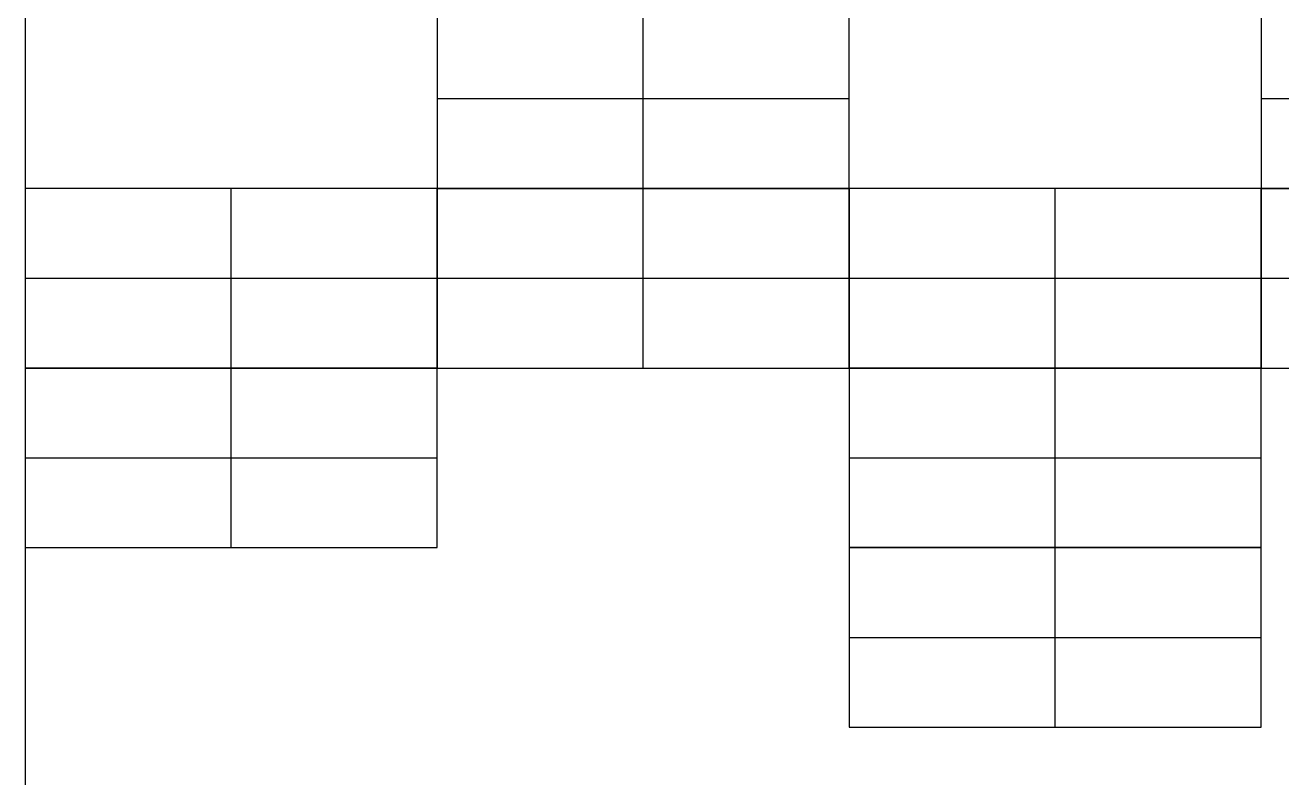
# Model space of a CAD drawing. Header units: millimetres. Extents: x 0.42 to 2.75, y -0.18 to 1.56.
# Drawn here: x 1.56 to 1.7925, y 0.1236 to 0.263 of the extents above; entities that cross this region are included whole.
import ezdxf

# ---------------------------------------------------------------- set-up
doc = ezdxf.new("R2010")
doc.units = ezdxf.units.MM
doc.header["$MEASUREMENT"] = 0
doc.layers.add('PA', color=5, linetype='Continuous', true_color=0x0000ff)

msp = doc.modelspace()

# ---------------------------------------------------------------- linework, layer by layer
at = {"layer": 'PA'}
for p, q in [((1.63623, 0.266), (1.63623, 0.23275)), ((1.63623, 0.266, 0.0225), (1.63623, 0.23275, 0.0225)), ((1.63623, 0.266, 0.0225), (1.63623, 0.23275, 0.0225)), ((1.63623, 0.266, 0.045), (1.63623, 0.23275, 0.045)), ((1.71248, 0.23275), (1.71248, 0.266)), ((1.71248, 0.23275, 0.0225), (1.71248, 0.266, 0.0225)), ((1.71248, 0.23275, 0.0225), (1.71248, 0.266, 0.0225)), ((1.71248, 0.23275, 0.045), (1.71248, 0.266, 0.045)), ((1.78873, 0.266), (1.78873, 0.23275)), ((1.78873, 0.266, 0.0225), (1.78873, 0.23275, 0.0225)), ((1.63623, 0.23275), (1.55998, 0.23275)), ((1.55998, 0.23275), (1.55998, 0.1995)), ((1.63623, 0.23275, 0.0225), (1.55998, 0.23275, 0.0225)), ((1.55998, 0.23275, 0.0225), (1.55998, 0.1995, 0.0225)), ((1.55998, 0.23275), (1.55998, 0.23275, 0.0225)), ((1.63623, 0.23275, 0.0225), (1.55998, 0.23275, 0.0225)), ((1.55998, 0.23275, 0.0225), (1.55998, 0.1995, 0.0225)), ((1.63623, 0.23275, 0.045), (1.55998, 0.23275, 0.045)), ((1.55998, 0.23275, 0.045), (1.55998, 0.1995, 0.045)), ((1.55998, 0.23275, 0.0225), (1.55998, 0.23275, 0.045)), ((1.63623, 0.1995), (1.63623, 0.23275)), ((1.63623, 0.1995, 0.0225), (1.63623, 0.23275, 0.0225)), ((1.63623, 0.23275), (1.63623, 0.23275, 0.0225)), ((1.63623, 0.1995, 0.0225), (1.63623, 0.23275, 0.0225)), ((1.63623, 0.1995, 0.045), (1.63623, 0.23275, 0.045)), ((1.63623, 0.23275, 0.0225), (1.63623, 0.23275, 0.045)), ((1.71248, 0.23275), (1.63623, 0.23275)), ((1.63623, 0.23275), (1.63623, 0.1995)), ((1.71248, 0.23275, 0.0225), (1.63623, 0.23275, 0.0225)), ((1.63623, 0.23275, 0.0225), (1.63623, 0.1995, 0.0225)), ((1.63623, 0.23275), (1.63623, 0.23275, 0.0225)), ((1.71248, 0.23275, 0.0225), (1.63623, 0.23275, 0.0225)), ((1.63623, 0.23275, 0.0225), (1.63623, 0.1995, 0.0225)), ((1.71248, 0.23275, 0.045), (1.63623, 0.23275, 0.045)), ((1.63623, 0.23275, 0.045), (1.63623, 0.1995, 0.045)), ((1.63623, 0.23275, 0.0225), (1.63623, 0.23275, 0.045)), ((1.71248, 0.23275, 0.045), (1.63623, 0.23275, 0.045)), ((1.63623, 0.23275, 0.045), (1.63623, 0.1995, 0.045)), ((1.71248, 0.23275, 0.0675), (1.63623, 0.23275, 0.0675)), ((1.63623, 0.23275, 0.0675), (1.63623, 0.1995, 0.0675)), ((1.63623, 0.23275, 0.045), (1.63623, 0.23275, 0.0675)), ((1.71248, 0.23275, 0.0675), (1.63623, 0.23275, 0.0675)), ((1.63623, 0.23275, 0.0675), (1.63623, 0.1995, 0.0675)), ((1.71248, 0.23275, 0.09), (1.63623, 0.23275, 0.09)), ((1.63623, 0.23275, 0.09), (1.63623, 0.1995, 0.09)), ((1.63623, 0.23275, 0.0675), (1.63623, 0.23275, 0.09)), ((1.63623, 0.23275), (1.71248, 0.23275)), ((1.63623, 0.23275, 0.0225), (1.71248, 0.23275, 0.0225)), ((1.63623, 0.23275), (1.63623, 0.23275, 0.0225)), ((1.63623, 0.23275, 0.0225), (1.71248, 0.23275, 0.0225)), ((1.63623, 0.23275, 0.045), (1.71248, 0.23275, 0.045)), ((1.63623, 0.23275, 0.0225), (1.63623, 0.23275, 0.045)), ((1.71248, 0.1995), (1.71248, 0.23275)), ((1.71248, 0.1995, 0.0225), (1.71248, 0.23275, 0.0225)), ((1.71248, 0.23275), (1.71248, 0.23275, 0.0225)), ((1.71248, 0.1995, 0.0225), (1.71248, 0.23275, 0.0225)), ((1.71248, 0.1995, 0.045), (1.71248, 0.23275, 0.045)), ((1.71248, 0.23275, 0.0225), (1.71248, 0.23275, 0.045)), ((1.71248, 0.1995, 0.045), (1.71248, 0.23275, 0.045)), ((1.71248, 0.1995, 0.0675), (1.71248, 0.23275, 0.0675)), ((1.71248, 0.23275, 0.045), (1.71248, 0.23275, 0.0675)), ((1.71248, 0.1995, 0.0675), (1.71248, 0.23275, 0.0675)), ((1.71248, 0.1995, 0.09), (1.71248, 0.23275, 0.09)), ((1.71248, 0.23275, 0.0675), (1.71248, 0.23275, 0.09)), ((1.71248, 0.23275), (1.71248, 0.23275, 0.0225)), ((1.71248, 0.23275, 0.0225), (1.71248, 0.23275, 0.045)), ((1.78873, 0.23275), (1.71248, 0.23275)), ((1.71248, 0.23275), (1.71248, 0.1995)), ((1.78873, 0.23275, 0.0225), (1.71248, 0.23275, 0.0225)), ((1.71248, 0.23275, 0.0225), (1.71248, 0.1995, 0.0225)), ((1.71248, 0.23275), (1.71248, 0.23275, 0.0225)), ((1.78873, 0.1995), (1.78873, 0.23275)), ((1.78873, 0.1995, 0.0225), (1.78873, 0.23275, 0.0225)), ((1.78873, 0.23275), (1.78873, 0.23275, 0.0225)), ((1.86498, 0.23275), (1.78873, 0.23275)), ((1.78873, 0.23275), (1.78873, 0.1995)), ((1.86498, 0.23275, 0.0225), (1.78873, 0.23275, 0.0225)), ((1.78873, 0.23275, 0.0225), (1.78873, 0.1995, 0.0225)), ((1.78873, 0.23275), (1.78873, 0.23275, 0.0225)), ((1.78873, 0.23275), (1.86498, 0.23275)), ((1.78873, 0.23275, 0.0225), (1.86498, 0.23275, 0.0225)), ((1.78873, 0.23275), (1.78873, 0.23275, 0.0225)), ((1.63623, 0.1995), (1.55998, 0.1995)), ((1.55998, 0.1995), (1.55998, 0.16625)), ((1.63623, 0.1995, 0.0225), (1.55998, 0.1995, 0.0225)), ((1.55998, 0.1995, 0.0225), (1.55998, 0.16625, 0.0225)), ((1.55998, 0.1995), (1.55998, 0.1995, 0.0225)), ((1.63623, 0.1995, 0.0225), (1.55998, 0.1995, 0.0225)), ((1.55998, 0.1995, 0.0225), (1.55998, 0.16625, 0.0225)), ((1.63623, 0.1995, 0.045), (1.55998, 0.1995, 0.045)), ((1.55998, 0.1995, 0.045), (1.55998, 0.16625, 0.045)), ((1.55998, 0.1995, 0.0225), (1.55998, 0.1995, 0.045)), ((1.55998, 0.1995), (1.63623, 0.1995)), ((1.55998, 0.1995, 0.0225), (1.63623, 0.1995, 0.0225)), ((1.55998, 0.1995), (1.55998, 0.1995, 0.0225)), ((1.55998, 0.1995, 0.0225), (1.63623, 0.1995, 0.0225)), ((1.55998, 0.1995, 0.045), (1.63623, 0.1995, 0.045)), ((1.55998, 0.1995, 0.0225), (1.55998, 0.1995, 0.045)), ((1.63623, 0.16625), (1.63623, 0.1995)), ((1.63623, 0.16625, 0.0225), (1.63623, 0.1995, 0.0225)), ((1.63623, 0.1995), (1.63623, 0.1995, 0.0225)), ((1.63623, 0.16625, 0.0225), (1.63623, 0.1995, 0.0225)), ((1.63623, 0.16625, 0.045), (1.63623, 0.1995, 0.045)), ((1.63623, 0.1995, 0.0225), (1.63623, 0.1995, 0.045)), ((1.63623, 0.1995), (1.63623, 0.1995, 0.0225)), ((1.63623, 0.1995, 0.0225), (1.63623, 0.1995, 0.045)), ((1.63623, 0.1995), (1.71248, 0.1995)), ((1.63623, 0.1995, 0.0225), (1.71248, 0.1995, 0.0225)), ((1.63623, 0.1995), (1.63623, 0.1995, 0.0225)), ((1.63623, 0.1995, 0.0225), (1.71248, 0.1995, 0.0225)), ((1.63623, 0.1995, 0.045), (1.71248, 0.1995, 0.045)), ((1.63623, 0.1995, 0.0225), (1.63623, 0.1995, 0.045)), ((1.63623, 0.1995, 0.045), (1.71248, 0.1995, 0.045)), ((1.63623, 0.1995, 0.0675), (1.71248, 0.1995, 0.0675)), ((1.63623, 0.1995, 0.045), (1.63623, 0.1995, 0.0675)), ((1.63623, 0.1995, 0.0675), (1.71248, 0.1995, 0.0675)), ((1.63623, 0.1995, 0.09), (1.71248, 0.1995, 0.09)), ((1.63623, 0.1995, 0.0675), (1.63623, 0.1995, 0.09)), ((1.71248, 0.1995), (1.71248, 0.1995, 0.0225)), ((1.71248, 0.1995, 0.0225), (1.71248, 0.1995, 0.045)), ((1.71248, 0.1995, 0.045), (1.71248, 0.1995, 0.0675)), ((1.71248, 0.1995, 0.0675), (1.71248, 0.1995, 0.09)), ((1.78873, 0.1995), (1.71248, 0.1995)), ((1.71248, 0.1995), (1.71248, 0.16625)), ((1.78873, 0.1995, 0.0225), (1.71248, 0.1995, 0.0225)), ((1.71248, 0.1995, 0.0225), (1.71248, 0.16625, 0.0225)), ((1.71248, 0.1995), (1.71248, 0.1995, 0.0225)), ((1.71248, 0.1995), (1.78873, 0.1995)), ((1.71248, 0.1995, 0.0225), (1.78873, 0.1995, 0.0225)), ((1.71248, 0.1995), (1.71248, 0.1995, 0.0225)), ((1.78873, 0.16625), (1.78873, 0.1995)), ((1.78873, 0.16625, 0.0225), (1.78873, 0.1995, 0.0225)), ((1.78873, 0.1995), (1.78873, 0.1995, 0.0225)), ((1.78873, 0.1995), (1.78873, 0.1995, 0.0225)), ((1.78873, 0.1995), (1.86498, 0.1995)), ((1.78873, 0.1995, 0.0225), (1.86498, 0.1995, 0.0225)), ((1.78873, 0.1995), (1.78873, 0.1995, 0.0225)), ((1.55998, 0.16625), (1.63623, 0.16625)), ((1.55998, 0.16625, 0.0225), (1.63623, 0.16625, 0.0225)), ((1.55998, 0.16625), (1.55998, 0.16625, 0.0225)), ((1.55998, 0.16625, 0.0225), (1.63623, 0.16625, 0.0225)), ((1.55998, 0.16625, 0.045), (1.63623, 0.16625, 0.045)), ((1.55998, 0.16625, 0.0225), (1.55998, 0.16625, 0.045)), ((1.63623, 0.16625), (1.63623, 0.16625, 0.0225)), ((1.63623, 0.16625, 0.0225), (1.63623, 0.16625, 0.045)), ((1.78873, 0.16625), (1.71248, 0.16625)), ((1.71248, 0.16625), (1.71248, 0.133)), ((1.78873, 0.16625, 0.0225), (1.71248, 0.16625, 0.0225)), ((1.71248, 0.16625, 0.0225), (1.71248, 0.133, 0.0225)), ((1.71248, 0.16625), (1.71248, 0.16625, 0.0225)), ((1.78873, 0.16625, 0.0225), (1.71248, 0.16625, 0.0225)), ((1.71248, 0.16625, 0.0225), (1.71248, 0.133, 0.0225)), ((1.78873, 0.16625, 0.045), (1.71248, 0.16625, 0.045)), ((1.71248, 0.16625, 0.045), (1.71248, 0.133, 0.045)), ((1.71248, 0.16625, 0.0225), (1.71248, 0.16625, 0.045)), ((1.71248, 0.16625), (1.78873, 0.16625)), ((1.71248, 0.16625, 0.0225), (1.78873, 0.16625, 0.0225)), ((1.71248, 0.16625), (1.71248, 0.16625, 0.0225)), ((1.78873, 0.133), (1.78873, 0.16625)), ((1.78873, 0.133, 0.0225), (1.78873, 0.16625, 0.0225)), ((1.78873, 0.16625), (1.78873, 0.16625, 0.0225)), ((1.78873, 0.133, 0.0225), (1.78873, 0.16625, 0.0225)), ((1.78873, 0.133, 0.045), (1.78873, 0.16625, 0.045)), ((1.78873, 0.16625, 0.0225), (1.78873, 0.16625, 0.045)), ((1.78873, 0.16625), (1.78873, 0.16625, 0.0225)), ((1.71248, 0.133), (1.78873, 0.133)), ((1.71248, 0.133, 0.0225), (1.78873, 0.133, 0.0225)), ((1.71248, 0.133), (1.71248, 0.133, 0.0225)), ((1.71248, 0.133, 0.0225), (1.78873, 0.133, 0.0225)), ((1.71248, 0.133, 0.045), (1.78873, 0.133, 0.045)), ((1.71248, 0.133, 0.0225), (1.71248, 0.133, 0.045)), ((1.78873, 0.133), (1.78873, 0.133, 0.0225)), ((1.78873, 0.133, 0.0225), (1.78873, 0.133, 0.045))]:
    msp.add_line(p, q, dxfattribs=at)
for points in [[(1.55998, 0.665, -0.0225), (1.55998, 0.3325, -0.0225), (1.55998, 0, -0.0225)], [(1.55998, 0.665), (1.55998, 0.3325), (1.55998, 0)], [(1.63623, 0.266, 0.01125), (1.63623, 0.24938, 0.01125), (1.63623, 0.23275, 0.01125)], [(1.63623, 0.266, 0.03375), (1.63623, 0.24938, 0.03375), (1.63623, 0.23275, 0.03375)], [(1.67436, 0.23275), (1.67436, 0.24938), (1.67436, 0.266)], [(1.67436, 0.23275, 0.0225), (1.67436, 0.24938, 0.0225), (1.67436, 0.266, 0.0225)], [(1.67436, 0.23275, 0.0225), (1.67436, 0.24938, 0.0225), (1.67436, 0.266, 0.0225)], [(1.67436, 0.23275, 0.045), (1.67436, 0.24938, 0.045), (1.67436, 0.266, 0.045)], [(1.71248, 0.23275, 0.01125), (1.71248, 0.24938, 0.01125), (1.71248, 0.266, 0.01125)], [(1.71248, 0.23275, 0.03375), (1.71248, 0.24938, 0.03375), (1.71248, 0.266, 0.03375)], [(1.78873, 0.266, 0.01125), (1.78873, 0.24938, 0.01125), (1.78873, 0.23275, 0.01125)], [(1.63623, 0.24938), (1.63623, 0.24938, 0.01125), (1.63623, 0.24938, 0.0225)], [(1.63623, 0.24938), (1.67436, 0.24938), (1.71248, 0.24938)], [(1.63623, 0.24938, 0.0225), (1.67436, 0.24938, 0.0225), (1.71248, 0.24938, 0.0225)], [(1.63623, 0.24938, 0.0225), (1.63623, 0.24938, 0.03375), (1.63623, 0.24938, 0.045)], [(1.63623, 0.24938, 0.0225), (1.67436, 0.24938, 0.0225), (1.71248, 0.24938, 0.0225)], [(1.63623, 0.24938, 0.045), (1.67436, 0.24938, 0.045), (1.71248, 0.24938, 0.045)], [(1.71248, 0.24938), (1.71248, 0.24938, 0.01125), (1.71248, 0.24938, 0.0225)], [(1.71248, 0.24938, 0.0225), (1.71248, 0.24938, 0.03375), (1.71248, 0.24938, 0.045)], [(1.78873, 0.24938), (1.78873, 0.24938, 0.01125), (1.78873, 0.24938, 0.0225)], [(1.78873, 0.24938), (1.82686, 0.24938), (1.86498, 0.24938)], [(1.78873, 0.24938, 0.0225), (1.82686, 0.24938, 0.0225), (1.86498, 0.24938, 0.0225)], [(1.63623, 0.23275, 0.01125), (1.59811, 0.23275, 0.01125), (1.55998, 0.23275, 0.01125)], [(1.55998, 0.23275, 0.01125), (1.55998, 0.21613, 0.01125), (1.55998, 0.1995, 0.01125)], [(1.63623, 0.23275, 0.03375), (1.59811, 0.23275, 0.03375), (1.55998, 0.23275, 0.03375)], [(1.55998, 0.23275, 0.03375), (1.55998, 0.21613, 0.03375), (1.55998, 0.1995, 0.03375)], [(1.59811, 0.23275), (1.59811, 0.23275, 0.01125), (1.59811, 0.23275, 0.0225)], [(1.59811, 0.1995), (1.59811, 0.21613), (1.59811, 0.23275)], [(1.59811, 0.1995, 0.0225), (1.59811, 0.21613, 0.0225), (1.59811, 0.23275, 0.0225)], [(1.59811, 0.23275, 0.0225), (1.59811, 0.23275, 0.03375), (1.59811, 0.23275, 0.045)], [(1.59811, 0.1995, 0.0225), (1.59811, 0.21613, 0.0225), (1.59811, 0.23275, 0.0225)], [(1.59811, 0.1995, 0.045), (1.59811, 0.21613, 0.045), (1.59811, 0.23275, 0.045)], [(1.63623, 0.1995, 0.01125), (1.63623, 0.21613, 0.01125), (1.63623, 0.23275, 0.01125)], [(1.63623, 0.1995, 0.03375), (1.63623, 0.21613, 0.03375), (1.63623, 0.23275, 0.03375)], [(1.71248, 0.23275, 0.01125), (1.67436, 0.23275, 0.01125), (1.63623, 0.23275, 0.01125)], [(1.63623, 0.23275, 0.01125), (1.63623, 0.21613, 0.01125), (1.63623, 0.1995, 0.01125)], [(1.71248, 0.23275, 0.03375), (1.67436, 0.23275, 0.03375), (1.63623, 0.23275, 0.03375)], [(1.63623, 0.23275, 0.03375), (1.63623, 0.21613, 0.03375), (1.63623, 0.1995, 0.03375)], [(1.71248, 0.23275, 0.05625), (1.67436, 0.23275, 0.05625), (1.63623, 0.23275, 0.05625)], [(1.63623, 0.23275, 0.05625), (1.63623, 0.21613, 0.05625), (1.63623, 0.1995, 0.05625)], [(1.71248, 0.23275, 0.07875), (1.67436, 0.23275, 0.07875), (1.63623, 0.23275, 0.07875)], [(1.63623, 0.23275, 0.07875), (1.63623, 0.21613, 0.07875), (1.63623, 0.1995, 0.07875)], [(1.63623, 0.23275, 0.01125), (1.67436, 0.23275, 0.01125), (1.71248, 0.23275, 0.01125)], [(1.63623, 0.23275, 0.03375), (1.67436, 0.23275, 0.03375), (1.71248, 0.23275, 0.03375)], [(1.67436, 0.23275), (1.67436, 0.23275, 0.01125), (1.67436, 0.23275, 0.0225)], [(1.67436, 0.1995), (1.67436, 0.21613), (1.67436, 0.23275)], [(1.67436, 0.1995, 0.0225), (1.67436, 0.21613, 0.0225), (1.67436, 0.23275, 0.0225)], [(1.67436, 0.23275, 0.0225), (1.67436, 0.23275, 0.03375), (1.67436, 0.23275, 0.045)], [(1.67436, 0.1995, 0.0225), (1.67436, 0.21613, 0.0225), (1.67436, 0.23275, 0.0225)], [(1.67436, 0.1995, 0.045), (1.67436, 0.21613, 0.045), (1.67436, 0.23275, 0.045)], [(1.67436, 0.23275, 0.045), (1.67436, 0.23275, 0.05625), (1.67436, 0.23275, 0.0675)], [(1.67436, 0.1995, 0.045), (1.67436, 0.21613, 0.045), (1.67436, 0.23275, 0.045)], [(1.67436, 0.1995, 0.0675), (1.67436, 0.21613, 0.0675), (1.67436, 0.23275, 0.0675)], [(1.67436, 0.23275, 0.0675), (1.67436, 0.23275, 0.07875), (1.67436, 0.23275, 0.09)], [(1.67436, 0.1995, 0.0675), (1.67436, 0.21613, 0.0675), (1.67436, 0.23275, 0.0675)], [(1.67436, 0.1995, 0.09), (1.67436, 0.21613, 0.09), (1.67436, 0.23275, 0.09)], [(1.67436, 0.23275), (1.67436, 0.23275, 0.01125), (1.67436, 0.23275, 0.0225)], [(1.67436, 0.23275, 0.0225), (1.67436, 0.23275, 0.03375), (1.67436, 0.23275, 0.045)], [(1.71248, 0.1995, 0.01125), (1.71248, 0.21613, 0.01125), (1.71248, 0.23275, 0.01125)], [(1.71248, 0.1995, 0.03375), (1.71248, 0.21613, 0.03375), (1.71248, 0.23275, 0.03375)], [(1.71248, 0.1995, 0.05625), (1.71248, 0.21613, 0.05625), (1.71248, 0.23275, 0.05625)], [(1.71248, 0.1995, 0.07875), (1.71248, 0.21613, 0.07875), (1.71248, 0.23275, 0.07875)], [(1.78873, 0.23275, 0.01125), (1.75061, 0.23275, 0.01125), (1.71248, 0.23275, 0.01125)], [(1.71248, 0.23275, 0.01125), (1.71248, 0.21613, 0.01125), (1.71248, 0.1995, 0.01125)], [(1.75061, 0.23275), (1.75061, 0.23275, 0.01125), (1.75061, 0.23275, 0.0225)], [(1.75061, 0.1995), (1.75061, 0.21613), (1.75061, 0.23275)], [(1.75061, 0.1995, 0.0225), (1.75061, 0.21613, 0.0225), (1.75061, 0.23275, 0.0225)], [(1.78873, 0.1995, 0.01125), (1.78873, 0.21613, 0.01125), (1.78873, 0.23275, 0.01125)], [(1.86498, 0.23275, 0.01125), (1.82686, 0.23275, 0.01125), (1.78873, 0.23275, 0.01125)], [(1.78873, 0.23275, 0.01125), (1.78873, 0.21613, 0.01125), (1.78873, 0.1995, 0.01125)], [(1.78873, 0.23275, 0.01125), (1.82686, 0.23275, 0.01125), (1.86498, 0.23275, 0.01125)], [(1.55998, 0.21613), (1.55998, 0.21613, 0.01125), (1.55998, 0.21613, 0.0225)], [(1.55998, 0.21613), (1.59811, 0.21613), (1.63623, 0.21613)], [(1.55998, 0.21613, 0.0225), (1.59811, 0.21613, 0.0225), (1.63623, 0.21613, 0.0225)], [(1.55998, 0.21613, 0.0225), (1.55998, 0.21613, 0.03375), (1.55998, 0.21613, 0.045)], [(1.55998, 0.21613, 0.0225), (1.59811, 0.21613, 0.0225), (1.63623, 0.21613, 0.0225)], [(1.55998, 0.21613, 0.045), (1.59811, 0.21613, 0.045), (1.63623, 0.21613, 0.045)], [(1.63623, 0.21613), (1.63623, 0.21613, 0.01125), (1.63623, 0.21613, 0.0225)], [(1.63623, 0.21613, 0.0225), (1.63623, 0.21613, 0.03375), (1.63623, 0.21613, 0.045)], [(1.63623, 0.21613), (1.63623, 0.21613, 0.01125), (1.63623, 0.21613, 0.0225)], [(1.63623, 0.21613), (1.67436, 0.21613), (1.71248, 0.21613)], [(1.63623, 0.21613, 0.0225), (1.67436, 0.21613, 0.0225), (1.71248, 0.21613, 0.0225)], [(1.63623, 0.21613, 0.0225), (1.63623, 0.21613, 0.03375), (1.63623, 0.21613, 0.045)], [(1.63623, 0.21613, 0.0225), (1.67436, 0.21613, 0.0225), (1.71248, 0.21613, 0.0225)], [(1.63623, 0.21613, 0.045), (1.67436, 0.21613, 0.045), (1.71248, 0.21613, 0.045)], [(1.63623, 0.21613, 0.045), (1.63623, 0.21613, 0.05625), (1.63623, 0.21613, 0.0675)], [(1.63623, 0.21613, 0.045), (1.67436, 0.21613, 0.045), (1.71248, 0.21613, 0.045)], [(1.63623, 0.21613, 0.0675), (1.67436, 0.21613, 0.0675), (1.71248, 0.21613, 0.0675)], [(1.63623, 0.21613, 0.0675), (1.63623, 0.21613, 0.07875), (1.63623, 0.21613, 0.09)], [(1.63623, 0.21613, 0.0675), (1.67436, 0.21613, 0.0675), (1.71248, 0.21613, 0.0675)], [(1.63623, 0.21613, 0.09), (1.67436, 0.21613, 0.09), (1.71248, 0.21613, 0.09)], [(1.71248, 0.21613), (1.71248, 0.21613, 0.01125), (1.71248, 0.21613, 0.0225)], [(1.71248, 0.21613, 0.0225), (1.71248, 0.21613, 0.03375), (1.71248, 0.21613, 0.045)], [(1.71248, 0.21613, 0.045), (1.71248, 0.21613, 0.05625), (1.71248, 0.21613, 0.0675)], [(1.71248, 0.21613, 0.0675), (1.71248, 0.21613, 0.07875), (1.71248, 0.21613, 0.09)], [(1.71248, 0.21613), (1.71248, 0.21613, 0.01125), (1.71248, 0.21613, 0.0225)], [(1.71248, 0.21613), (1.75061, 0.21613), (1.78873, 0.21613)], [(1.71248, 0.21613, 0.0225), (1.75061, 0.21613, 0.0225), (1.78873, 0.21613, 0.0225)], [(1.78873, 0.21613), (1.78873, 0.21613, 0.01125), (1.78873, 0.21613, 0.0225)], [(1.78873, 0.21613), (1.78873, 0.21613, 0.01125), (1.78873, 0.21613, 0.0225)], [(1.78873, 0.21613), (1.82686, 0.21613), (1.86498, 0.21613)], [(1.78873, 0.21613, 0.0225), (1.82686, 0.21613, 0.0225), (1.86498, 0.21613, 0.0225)], [(1.63623, 0.1995, 0.01125), (1.59811, 0.1995, 0.01125), (1.55998, 0.1995, 0.01125)], [(1.55998, 0.1995, 0.01125), (1.55998, 0.18288, 0.01125), (1.55998, 0.16625, 0.01125)], [(1.63623, 0.1995, 0.03375), (1.59811, 0.1995, 0.03375), (1.55998, 0.1995, 0.03375)], [(1.55998, 0.1995, 0.03375), (1.55998, 0.18288, 0.03375), (1.55998, 0.16625, 0.03375)], [(1.55998, 0.1995, 0.01125), (1.59811, 0.1995, 0.01125), (1.63623, 0.1995, 0.01125)], [(1.55998, 0.1995, 0.03375), (1.59811, 0.1995, 0.03375), (1.63623, 0.1995, 0.03375)], [(1.59811, 0.1995), (1.59811, 0.1995, 0.01125), (1.59811, 0.1995, 0.0225)], [(1.59811, 0.16625), (1.59811, 0.18288), (1.59811, 0.1995)], [(1.59811, 0.16625, 0.0225), (1.59811, 0.18288, 0.0225), (1.59811, 0.1995, 0.0225)], [(1.59811, 0.1995, 0.0225), (1.59811, 0.1995, 0.03375), (1.59811, 0.1995, 0.045)], [(1.59811, 0.16625, 0.0225), (1.59811, 0.18288, 0.0225), (1.59811, 0.1995, 0.0225)], [(1.59811, 0.16625, 0.045), (1.59811, 0.18288, 0.045), (1.59811, 0.1995, 0.045)], [(1.59811, 0.1995), (1.59811, 0.1995, 0.01125), (1.59811, 0.1995, 0.0225)], [(1.59811, 0.1995, 0.0225), (1.59811, 0.1995, 0.03375), (1.59811, 0.1995, 0.045)], [(1.63623, 0.16625, 0.01125), (1.63623, 0.18288, 0.01125), (1.63623, 0.1995, 0.01125)], [(1.63623, 0.16625, 0.03375), (1.63623, 0.18288, 0.03375), (1.63623, 0.1995, 0.03375)], [(1.63623, 0.1995, 0.01125), (1.67436, 0.1995, 0.01125), (1.71248, 0.1995, 0.01125)], [(1.63623, 0.1995, 0.03375), (1.67436, 0.1995, 0.03375), (1.71248, 0.1995, 0.03375)], [(1.63623, 0.1995, 0.05625), (1.67436, 0.1995, 0.05625), (1.71248, 0.1995, 0.05625)], [(1.63623, 0.1995, 0.07875), (1.67436, 0.1995, 0.07875), (1.71248, 0.1995, 0.07875)], [(1.67436, 0.1995), (1.67436, 0.1995, 0.01125), (1.67436, 0.1995, 0.0225)], [(1.67436, 0.1995, 0.0225), (1.67436, 0.1995, 0.03375), (1.67436, 0.1995, 0.045)], [(1.67436, 0.1995, 0.045), (1.67436, 0.1995, 0.05625), (1.67436, 0.1995, 0.0675)], [(1.67436, 0.1995, 0.0675), (1.67436, 0.1995, 0.07875), (1.67436, 0.1995, 0.09)], [(1.78873, 0.1995, 0.01125), (1.75061, 0.1995, 0.01125), (1.71248, 0.1995, 0.01125)], [(1.71248, 0.1995, 0.01125), (1.71248, 0.18288, 0.01125), (1.71248, 0.16625, 0.01125)], [(1.71248, 0.1995, 0.01125), (1.75061, 0.1995, 0.01125), (1.78873, 0.1995, 0.01125)], [(1.75061, 0.1995), (1.75061, 0.1995, 0.01125), (1.75061, 0.1995, 0.0225)], [(1.75061, 0.16625), (1.75061, 0.18288), (1.75061, 0.1995)], [(1.75061, 0.16625, 0.0225), (1.75061, 0.18288, 0.0225), (1.75061, 0.1995, 0.0225)], [(1.75061, 0.1995), (1.75061, 0.1995, 0.01125), (1.75061, 0.1995, 0.0225)], [(1.78873, 0.16625, 0.01125), (1.78873, 0.18288, 0.01125), (1.78873, 0.1995, 0.01125)], [(1.78873, 0.1995, 0.01125), (1.82686, 0.1995, 0.01125), (1.86498, 0.1995, 0.01125)], [(1.55998, 0.18288), (1.55998, 0.18288, 0.01125), (1.55998, 0.18288, 0.0225)], [(1.55998, 0.18288), (1.59811, 0.18288), (1.63623, 0.18288)], [(1.55998, 0.18288, 0.0225), (1.59811, 0.18288, 0.0225), (1.63623, 0.18288, 0.0225)], [(1.55998, 0.18288, 0.0225), (1.55998, 0.18288, 0.03375), (1.55998, 0.18288, 0.045)], [(1.55998, 0.18288, 0.0225), (1.59811, 0.18288, 0.0225), (1.63623, 0.18288, 0.0225)], [(1.55998, 0.18288, 0.045), (1.59811, 0.18288, 0.045), (1.63623, 0.18288, 0.045)], [(1.63623, 0.18288), (1.63623, 0.18288, 0.01125), (1.63623, 0.18288, 0.0225)], [(1.63623, 0.18288, 0.0225), (1.63623, 0.18288, 0.03375), (1.63623, 0.18288, 0.045)], [(1.71248, 0.18288), (1.71248, 0.18288, 0.01125), (1.71248, 0.18288, 0.0225)], [(1.71248, 0.18288), (1.75061, 0.18288), (1.78873, 0.18288)], [(1.71248, 0.18288, 0.0225), (1.75061, 0.18288, 0.0225), (1.78873, 0.18288, 0.0225)], [(1.78873, 0.18288), (1.78873, 0.18288, 0.01125), (1.78873, 0.18288, 0.0225)], [(1.55998, 0.16625, 0.01125), (1.59811, 0.16625, 0.01125), (1.63623, 0.16625, 0.01125)], [(1.55998, 0.16625, 0.03375), (1.59811, 0.16625, 0.03375), (1.63623, 0.16625, 0.03375)], [(1.59811, 0.16625), (1.59811, 0.16625, 0.01125), (1.59811, 0.16625, 0.0225)], [(1.59811, 0.16625, 0.0225), (1.59811, 0.16625, 0.03375), (1.59811, 0.16625, 0.045)], [(1.78873, 0.16625, 0.01125), (1.75061, 0.16625, 0.01125), (1.71248, 0.16625, 0.01125)], [(1.71248, 0.16625, 0.01125), (1.71248, 0.14963, 0.01125), (1.71248, 0.133, 0.01125)], [(1.78873, 0.16625, 0.03375), (1.75061, 0.16625, 0.03375), (1.71248, 0.16625, 0.03375)], [(1.71248, 0.16625, 0.03375), (1.71248, 0.14963, 0.03375), (1.71248, 0.133, 0.03375)], [(1.71248, 0.16625, 0.01125), (1.75061, 0.16625, 0.01125), (1.78873, 0.16625, 0.01125)], [(1.75061, 0.16625), (1.75061, 0.16625, 0.01125), (1.75061, 0.16625, 0.0225)], [(1.75061, 0.133), (1.75061, 0.14963), (1.75061, 0.16625)], [(1.75061, 0.133, 0.0225), (1.75061, 0.14963, 0.0225), (1.75061, 0.16625, 0.0225)], [(1.75061, 0.16625, 0.0225), (1.75061, 0.16625, 0.03375), (1.75061, 0.16625, 0.045)], [(1.75061, 0.133, 0.0225), (1.75061, 0.14963, 0.0225), (1.75061, 0.16625, 0.0225)], [(1.75061, 0.133, 0.045), (1.75061, 0.14963, 0.045), (1.75061, 0.16625, 0.045)], [(1.75061, 0.16625), (1.75061, 0.16625, 0.01125), (1.75061, 0.16625, 0.0225)], [(1.78873, 0.133, 0.01125), (1.78873, 0.14963, 0.01125), (1.78873, 0.16625, 0.01125)], [(1.78873, 0.133, 0.03375), (1.78873, 0.14963, 0.03375), (1.78873, 0.16625, 0.03375)], [(1.71248, 0.14963), (1.71248, 0.14963, 0.01125), (1.71248, 0.14963, 0.0225)], [(1.71248, 0.14963), (1.75061, 0.14963), (1.78873, 0.14963)], [(1.71248, 0.14963, 0.0225), (1.75061, 0.14963, 0.0225), (1.78873, 0.14963, 0.0225)], [(1.71248, 0.14963, 0.0225), (1.71248, 0.14963, 0.03375), (1.71248, 0.14963, 0.045)], [(1.71248, 0.14963, 0.0225), (1.75061, 0.14963, 0.0225), (1.78873, 0.14963, 0.0225)], [(1.71248, 0.14963, 0.045), (1.75061, 0.14963, 0.045), (1.78873, 0.14963, 0.045)], [(1.78873, 0.14963), (1.78873, 0.14963, 0.01125), (1.78873, 0.14963, 0.0225)], [(1.78873, 0.14963, 0.0225), (1.78873, 0.14963, 0.03375), (1.78873, 0.14963, 0.045)], [(1.71248, 0.133, 0.01125), (1.75061, 0.133, 0.01125), (1.78873, 0.133, 0.01125)], [(1.71248, 0.133, 0.03375), (1.75061, 0.133, 0.03375), (1.78873, 0.133, 0.03375)], [(1.75061, 0.133), (1.75061, 0.133, 0.01125), (1.75061, 0.133, 0.0225)], [(1.75061, 0.133, 0.0225), (1.75061, 0.133, 0.03375), (1.75061, 0.133, 0.045)]]:
    msp.add_open_spline(points, degree=2, dxfattribs=at)

doc.saveas('drawing.dxf')
